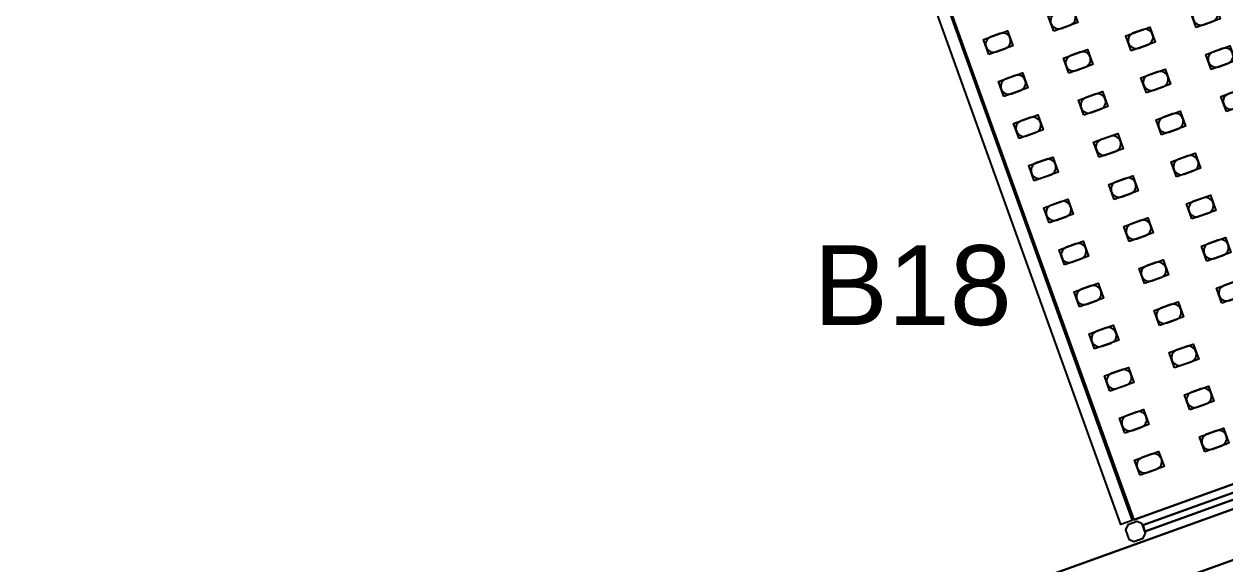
# Model space of a CAD drawing. Header units: millimetres. Extents: x 8159 to 14952, y 6817 to 11888.
# Drawn here: x 9202.9 to 9391.1, y 8075.1 to 8159.7 of the extents above; entities that cross this region are included whole.
import ezdxf
from ezdxf.enums import TextEntityAlignment as Align

# ---------------------------------------------------------------- set-up
doc = ezdxf.new("R2010")
doc.units = ezdxf.units.MM
doc.header["$LTSCALE"] = 5
for name, color, linetype in [('200-EquipBlack-3d', 250, 'Continuous'), ('200-EquipBorder-2d', 9, 'Continuous'), ('200-EquipID-2d', 7, 'Continuous'), ('200-EquipInternal-2d', 252, 'Continuous'), ('200-EquipSteel-3d', 9, 'Continuous')]:
    doc.layers.add(name, color=color, linetype=linetype)
doc.layers.add('200-InsPoint-3D', color=3, linetype='Continuous', plot=False)
for name, color, linetype, lineweight in [('3-YANGIN-DOLABI', 7, 'Continuous', 0), ('anted', 10, 'Continuous', 0), ('FIBROBETON', 1, 'Continuous', 18), ('YAZI', 250, 'Continuous', 30)]:
    doc.layers.add(name, color=color, linetype=linetype, lineweight=lineweight)
doc.styles.add('Arial', font='arial.ttf')
doc.styles.add('ROMANS', font='micross.ttf')

# ---------------------------------------------------------------- blocks, each defined once
blk = doc.blocks.new('A$C23C11219')
at = {"layer": 'FIBROBETON'}
blk.add_lwpolyline([(4170.99, 707.81), (4330.65, -537.53, 0.079118), (6057.44, 175.69), (5734.15, 708.99, 0.288304), (5090.27, 1000.53, -0.032207)], format="xyb", close=True, dxfattribs=at)
blk = doc.blocks.new('REX71FR')
at = {"layer": '200-EquipBorder-2d'}
blk.add_lwpolyline([(0, 0), (710, 0), (710, -835), (0, -835)], close=True, dxfattribs=at)
at = {"layer": '200-EquipSteel-3d'}
for points in [[(0, -770, 150), (0, 0, 150), (710, 0, 150), (710, -770, 150)], [(0, -770, 2050), (710, -770, 2050), (710, 0, 2050), (0, 0, 2050)], [(0, -770, 150), (0, -770, 2050), (0, 0, 2050), (0, 0, 150)], [(75, -770, 1720), (635, -770, 1720), (635, -56, 1720), (75, -56, 1720)], [(75, -770, 225), (75, -770, 1720), (75, -56, 1720), (75, -56, 225)], [(75, -56, 225), (635, -56, 225), (635, -770, 225), (75, -770, 225)]]:
    blk.add_3dface(points, dxfattribs=at)
blk = doc.blocks.new('BLS950')
at = {"layer": '200-EquipBlack-3d'}
for points, elevation in [([(245.5, -120.5), (220.5, -120.5), (220.5, -80.5), (245.5, -80.5)], 1617), ([(245.5, -120.5), (220.5, -120.5), (220.5, -80.5), (245.5, -80.5)], 267), ([(245.5, -120.5), (220.5, -120.5), (220.5, -80.5), (245.5, -80.5)], 717), ([(245.5, -120.5), (220.5, -120.5), (220.5, -80.5), (245.5, -80.5)], 1167), ([(315.5, -120.5), (290.5, -120.5), (290.5, -80.5), (315.5, -80.5)], 1617), ([(315.5, -120.5), (290.5, -120.5), (290.5, -80.5), (315.5, -80.5)], 267), ([(315.5, -120.5), (290.5, -120.5), (290.5, -80.5), (315.5, -80.5)], 717), ([(315.5, -120.5), (290.5, -120.5), (290.5, -80.5), (315.5, -80.5)], 1167), ([(385.5, -120.5), (360.5, -120.5), (360.5, -80.5), (385.5, -80.5)], 1617), ([(385.5, -120.5), (360.5, -120.5), (360.5, -80.5), (385.5, -80.5)], 267), ([(385.5, -120.5), (360.5, -120.5), (360.5, -80.5), (385.5, -80.5)], 717), ([(385.5, -120.5), (360.5, -120.5), (360.5, -80.5), (385.5, -80.5)], 1167), ([(245.5, -228.5), (220.5, -228.5), (220.5, -188.5), (245.5, -188.5)], 1617), ([(245.5, -228.5), (220.5, -228.5), (220.5, -188.5), (245.5, -188.5)], 267), ([(245.5, -228.5), (220.5, -228.5), (220.5, -188.5), (245.5, -188.5)], 717), ([(245.5, -228.5), (220.5, -228.5), (220.5, -188.5), (245.5, -188.5)], 1167), ([(315.5, -228.5), (290.5, -228.5), (290.5, -188.5), (315.5, -188.5)], 1617), ([(315.5, -228.5), (290.5, -228.5), (290.5, -188.5), (315.5, -188.5)], 267), ([(315.5, -228.5), (290.5, -228.5), (290.5, -188.5), (315.5, -188.5)], 717), ([(315.5, -228.5), (290.5, -228.5), (290.5, -188.5), (315.5, -188.5)], 1167), ([(385.5, -228.5), (360.5, -228.5), (360.5, -188.5), (385.5, -188.5)], 1617), ([(385.5, -228.5), (360.5, -228.5), (360.5, -188.5), (385.5, -188.5)], 267), ([(385.5, -228.5), (360.5, -228.5), (360.5, -188.5), (385.5, -188.5)], 717), ([(385.5, -228.5), (360.5, -228.5), (360.5, -188.5), (385.5, -188.5)], 1167), ([(455.5, -228.5), (430.5, -228.5), (430.5, -188.5), (455.5, -188.5)], 1617), ([(455.5, -228.5), (430.5, -228.5), (430.5, -188.5), (455.5, -188.5)], 267), ([(455.5, -228.5), (430.5, -228.5), (430.5, -188.5), (455.5, -188.5)], 717), ([(455.5, -228.5), (430.5, -228.5), (430.5, -188.5), (455.5, -188.5)], 1167), ([(525.5, -228.5), (500.5, -228.5), (500.5, -188.5), (525.5, -188.5)], 1617), ([(525.5, -228.5), (500.5, -228.5), (500.5, -188.5), (525.5, -188.5)], 1167), ([(525.5, -228.5), (500.5, -228.5), (500.5, -188.5), (525.5, -188.5)], 717), ([(525.5, -228.5), (500.5, -228.5), (500.5, -188.5), (525.5, -188.5)], 267), ([(595.5, -228.5), (570.5, -228.5), (570.5, -188.5), (595.5, -188.5)], 1617), ([(595.5, -228.5), (570.5, -228.5), (570.5, -188.5), (595.5, -188.5)], 1167), ([(595.5, -228.5), (570.5, -228.5), (570.5, -188.5), (595.5, -188.5)], 717), ([(595.5, -228.5), (570.5, -228.5), (570.5, -188.5), (595.5, -188.5)], 267), ([(665.5, -228.5), (640.5, -228.5), (640.5, -188.5), (665.5, -188.5)], 1617), ([(665.5, -228.5), (640.5, -228.5), (640.5, -188.5), (665.5, -188.5)], 1167), ([(665.5, -228.5), (640.5, -228.5), (640.5, -188.5), (665.5, -188.5)], 717), ([(665.5, -228.5), (640.5, -228.5), (640.5, -188.5), (665.5, -188.5)], 267), ([(175.5, -332.5), (150.5, -332.5), (150.5, -292.5), (175.5, -292.5)], 1617), ([(175.5, -332.5), (150.5, -332.5), (150.5, -292.5), (175.5, -292.5)], 1167), ([(175.5, -332.5), (150.5, -332.5), (150.5, -292.5), (175.5, -292.5)], 717), ([(175.5, -332.5), (150.5, -332.5), (150.5, -292.5), (175.5, -292.5)], 267), ([(245.5, -332.5), (220.5, -332.5), (220.5, -292.5), (245.5, -292.5)], 1617), ([(245.5, -332.5), (220.5, -332.5), (220.5, -292.5), (245.5, -292.5)], 267), ([(245.5, -332.5), (220.5, -332.5), (220.5, -292.5), (245.5, -292.5)], 717), ([(245.5, -332.5), (220.5, -332.5), (220.5, -292.5), (245.5, -292.5)], 1167), ([(315.5, -332.5), (290.5, -332.5), (290.5, -292.5), (315.5, -292.5)], 1617), ([(315.5, -332.5), (290.5, -332.5), (290.5, -292.5), (315.5, -292.5)], 267), ([(315.5, -332.5), (290.5, -332.5), (290.5, -292.5), (315.5, -292.5)], 717), ([(315.5, -332.5), (290.5, -332.5), (290.5, -292.5), (315.5, -292.5)], 1167), ([(385.5, -332.5), (360.5, -332.5), (360.5, -292.5), (385.5, -292.5)], 1617), ([(385.5, -332.5), (360.5, -332.5), (360.5, -292.5), (385.5, -292.5)], 267), ([(385.5, -332.5), (360.5, -332.5), (360.5, -292.5), (385.5, -292.5)], 717), ([(385.5, -332.5), (360.5, -332.5), (360.5, -292.5), (385.5, -292.5)], 1167), ([(455.5, -332.5), (430.5, -332.5), (430.5, -292.5), (455.5, -292.5)], 1617), ([(455.5, -332.5), (430.5, -332.5), (430.5, -292.5), (455.5, -292.5)], 267), ([(455.5, -332.5), (430.5, -332.5), (430.5, -292.5), (455.5, -292.5)], 717), ([(455.5, -332.5), (430.5, -332.5), (430.5, -292.5), (455.5, -292.5)], 1167), ([(525.5, -332.5), (500.5, -332.5), (500.5, -292.5), (525.5, -292.5)], 1617), ([(525.5, -332.5), (500.5, -332.5), (500.5, -292.5), (525.5, -292.5)], 1167), ([(525.5, -332.5), (500.5, -332.5), (500.5, -292.5), (525.5, -292.5)], 717), ([(525.5, -332.5), (500.5, -332.5), (500.5, -292.5), (525.5, -292.5)], 267), ([(595.5, -332.5), (570.5, -332.5), (570.5, -292.5), (595.5, -292.5)], 1617), ([(595.5, -332.5), (570.5, -332.5), (570.5, -292.5), (595.5, -292.5)], 1167), ([(595.5, -332.5), (570.5, -332.5), (570.5, -292.5), (595.5, -292.5)], 717), ([(595.5, -332.5), (570.5, -332.5), (570.5, -292.5), (595.5, -292.5)], 267), ([(665.5, -332.5), (640.5, -332.5), (640.5, -292.5), (665.5, -292.5)], 1617), ([(665.5, -332.5), (640.5, -332.5), (640.5, -292.5), (665.5, -292.5)], 1167), ([(665.5, -332.5), (640.5, -332.5), (640.5, -292.5), (665.5, -292.5)], 717), ([(665.5, -332.5), (640.5, -332.5), (640.5, -292.5), (665.5, -292.5)], 267), ([(735.5, -332.5), (710.5, -332.5), (710.5, -292.5), (735.5, -292.5)], 1617), ([(735.5, -332.5), (710.5, -332.5), (710.5, -292.5), (735.5, -292.5)], 1167), ([(735.5, -332.5), (710.5, -332.5), (710.5, -292.5), (735.5, -292.5)], 717), ([(735.5, -332.5), (710.5, -332.5), (710.5, -292.5), (735.5, -292.5)], 267), ([(805.5, -332.5), (780.5, -332.5), (780.5, -292.5), (805.5, -292.5)], 1617), ([(805.5, -332.5), (780.5, -332.5), (780.5, -292.5), (805.5, -292.5)], 1167), ([(805.5, -332.5), (780.5, -332.5), (780.5, -292.5), (805.5, -292.5)], 717), ([(805.5, -332.5), (780.5, -332.5), (780.5, -292.5), (805.5, -292.5)], 267), ([(875.5, -332.5), (850.5, -332.5), (850.5, -292.5), (875.5, -292.5)], 1617), ([(875.5, -332.5), (850.5, -332.5), (850.5, -292.5), (875.5, -292.5)], 267), ([(875.5, -332.5), (850.5, -332.5), (850.5, -292.5), (875.5, -292.5)], 717), ([(875.5, -332.5), (850.5, -332.5), (850.5, -292.5), (875.5, -292.5)], 1167), ([(175.5, -440.5), (150.5, -440.5), (150.5, -400.5), (175.5, -400.5)], 1617), ([(175.5, -440.5), (150.5, -440.5), (150.5, -400.5), (175.5, -400.5)], 1167), ([(175.5, -440.5), (150.5, -440.5), (150.5, -400.5), (175.5, -400.5)], 717), ([(175.5, -440.5), (150.5, -440.5), (150.5, -400.5), (175.5, -400.5)], 267), ([(245.5, -440.5), (220.5, -440.5), (220.5, -400.5), (245.5, -400.5)], 1617), ([(245.5, -440.5), (220.5, -440.5), (220.5, -400.5), (245.5, -400.5)], 267), ([(245.5, -440.5), (220.5, -440.5), (220.5, -400.5), (245.5, -400.5)], 717), ([(245.5, -440.5), (220.5, -440.5), (220.5, -400.5), (245.5, -400.5)], 1167), ([(315.5, -440.5), (290.5, -440.5), (290.5, -400.5), (315.5, -400.5)], 1617), ([(315.5, -440.5), (290.5, -440.5), (290.5, -400.5), (315.5, -400.5)], 267), ([(315.5, -440.5), (290.5, -440.5), (290.5, -400.5), (315.5, -400.5)], 717), ([(315.5, -440.5), (290.5, -440.5), (290.5, -400.5), (315.5, -400.5)], 1167), ([(385.5, -440.5), (360.5, -440.5), (360.5, -400.5), (385.5, -400.5)], 1617), ([(385.5, -440.5), (360.5, -440.5), (360.5, -400.5), (385.5, -400.5)], 267), ([(385.5, -440.5), (360.5, -440.5), (360.5, -400.5), (385.5, -400.5)], 717), ([(385.5, -440.5), (360.5, -440.5), (360.5, -400.5), (385.5, -400.5)], 1167), ([(455.5, -440.5), (430.5, -440.5), (430.5, -400.5), (455.5, -400.5)], 1617), ([(455.5, -440.5), (430.5, -440.5), (430.5, -400.5), (455.5, -400.5)], 267), ([(455.5, -440.5), (430.5, -440.5), (430.5, -400.5), (455.5, -400.5)], 717), ([(455.5, -440.5), (430.5, -440.5), (430.5, -400.5), (455.5, -400.5)], 1167), ([(525.5, -440.5), (500.5, -440.5), (500.5, -400.5), (525.5, -400.5)], 1617), ([(525.5, -440.5), (500.5, -440.5), (500.5, -400.5), (525.5, -400.5)], 1167), ([(525.5, -440.5), (500.5, -440.5), (500.5, -400.5), (525.5, -400.5)], 717), ([(525.5, -440.5), (500.5, -440.5), (500.5, -400.5), (525.5, -400.5)], 267), ([(595.5, -440.5), (570.5, -440.5), (570.5, -400.5), (595.5, -400.5)], 1617), ([(595.5, -440.5), (570.5, -440.5), (570.5, -400.5), (595.5, -400.5)], 1167), ([(595.5, -440.5), (570.5, -440.5), (570.5, -400.5), (595.5, -400.5)], 717), ([(595.5, -440.5), (570.5, -440.5), (570.5, -400.5), (595.5, -400.5)], 267), ([(665.5, -440.5), (640.5, -440.5), (640.5, -400.5), (665.5, -400.5)], 1617), ([(665.5, -440.5), (640.5, -440.5), (640.5, -400.5), (665.5, -400.5)], 1167), ([(665.5, -440.5), (640.5, -440.5), (640.5, -400.5), (665.5, -400.5)], 717), ([(665.5, -440.5), (640.5, -440.5), (640.5, -400.5), (665.5, -400.5)], 267), ([(735.5, -440.5), (710.5, -440.5), (710.5, -400.5), (735.5, -400.5)], 1617), ([(735.5, -440.5), (710.5, -440.5), (710.5, -400.5), (735.5, -400.5)], 1167), ([(735.5, -440.5), (710.5, -440.5), (710.5, -400.5), (735.5, -400.5)], 717), ([(735.5, -440.5), (710.5, -440.5), (710.5, -400.5), (735.5, -400.5)], 267), ([(805.5, -440.5), (780.5, -440.5), (780.5, -400.5), (805.5, -400.5)], 1617), ([(805.5, -440.5), (780.5, -440.5), (780.5, -400.5), (805.5, -400.5)], 1167), ([(805.5, -440.5), (780.5, -440.5), (780.5, -400.5), (805.5, -400.5)], 717), ([(805.5, -440.5), (780.5, -440.5), (780.5, -400.5), (805.5, -400.5)], 267), ([(875.5, -440.5), (850.5, -440.5), (850.5, -400.5), (875.5, -400.5)], 1617), ([(875.5, -440.5), (850.5, -440.5), (850.5, -400.5), (875.5, -400.5)], 267), ([(875.5, -440.5), (850.5, -440.5), (850.5, -400.5), (875.5, -400.5)], 717), ([(875.5, -440.5), (850.5, -440.5), (850.5, -400.5), (875.5, -400.5)], 1167)]:
    blk.add_lwpolyline(points, close=True, dxfattribs=dict(at, elevation=elevation))
at = {"layer": '200-EquipBorder-2d'}
for points in [[(950.9, -463), (961.1, -463), (961.1, -52), (950.9, -52), (950.9, -463)], [(948.3, -463), (942, -469.3), (942, -484.7), (948.3, -491), (963.7, -491), (970, -484.7), (970, -469.3), (963.7, -463), (948.3, -463)]]:
    blk.add_lwpolyline(points, dxfattribs=at)
blk.add_lwpolyline([(52, -476), (938, -476), (938, -495), (52, -495)], close=True, dxfattribs=at)
at = {"layer": '200-EquipInternal-2d'}
blk.add_lwpolyline([(938, -473.5), (52, -473.5), (52, -41.5), (938, -41.5)], close=True, dxfattribs=at)
for points in [[(220.5, -93), (220.5, -108, 0.414214), (233, -120.5, 0.414214), (245.5, -108), (245.5, -93, 0.414214), (233, -80.5, 0.414214), (220.5, -93, 0.414214)], [(290.5, -93), (290.5, -108, 0.414214), (303, -120.5, 0.414214), (315.5, -108), (315.5, -93, 0.414214), (303, -80.5, 0.414214), (290.5, -93, 0.414214)], [(360.5, -93), (360.5, -108, 0.414214), (373, -120.5, 0.414214), (385.5, -108), (385.5, -93, 0.414214), (373, -80.5, 0.414214), (360.5, -93, 0.414214)], [(220.5, -201), (220.5, -216, 0.414214), (233, -228.5, 0.414214), (245.5, -216), (245.5, -201, 0.414214), (233, -188.5, 0.414214), (220.5, -201, 0.414214)], [(290.5, -201), (290.5, -216, 0.414214), (303, -228.5, 0.414214), (315.5, -216), (315.5, -201, 0.414214), (303, -188.5, 0.414214), (290.5, -201, 0.414214)], [(360.5, -201), (360.5, -216, 0.414214), (373, -228.5, 0.414214), (385.5, -216), (385.5, -201, 0.414214), (373, -188.5, 0.414214), (360.5, -201, 0.414214)], [(430.5, -201), (430.5, -216, 0.414214), (443, -228.5, 0.414214), (455.5, -216), (455.5, -201, 0.414214), (443, -188.5, 0.414214), (430.5, -201, 0.414214)], [(500.5, -201), (500.5, -216, 0.414214), (513, -228.5, 0.414214), (525.5, -216), (525.5, -201, 0.414214), (513, -188.5, 0.414214), (500.5, -201, 0.414214)], [(570.5, -201), (570.5, -216, 0.414214), (583, -228.5, 0.414214), (595.5, -216), (595.5, -201, 0.414214), (583, -188.5, 0.414214), (570.5, -201, 0.414214)], [(640.5, -201), (640.5, -216, 0.414214), (653, -228.5, 0.414214), (665.5, -216), (665.5, -201, 0.414214), (653, -188.5, 0.414214), (640.5, -201, 0.414214)], [(150.5, -305), (150.5, -320, 0.414214), (163, -332.5, 0.414214), (175.5, -320), (175.5, -305, 0.414214), (163, -292.5, 0.414214), (150.5, -305, 0.414214)], [(220.5, -305), (220.5, -320, 0.414214), (233, -332.5, 0.414214), (245.5, -320), (245.5, -305, 0.414214), (233, -292.5, 0.414214), (220.5, -305, 0.414214)], [(290.5, -305), (290.5, -320, 0.414214), (303, -332.5, 0.414214), (315.5, -320), (315.5, -305, 0.414214), (303, -292.5, 0.414214), (290.5, -305, 0.414214)], [(360.5, -305), (360.5, -320, 0.414214), (373, -332.5, 0.414214), (385.5, -320), (385.5, -305, 0.414214), (373, -292.5, 0.414214), (360.5, -305, 0.414214)], [(430.5, -305), (430.5, -320, 0.414214), (443, -332.5, 0.414214), (455.5, -320), (455.5, -305, 0.414214), (443, -292.5, 0.414214), (430.5, -305, 0.414214)], [(500.5, -305), (500.5, -320, 0.414214), (513, -332.5, 0.414214), (525.5, -320), (525.5, -305, 0.414214), (513, -292.5, 0.414214), (500.5, -305, 0.414214)], [(570.5, -305), (570.5, -320, 0.414214), (583, -332.5, 0.414214), (595.5, -320), (595.5, -305, 0.414214), (583, -292.5, 0.414214), (570.5, -305, 0.414214)], [(640.5, -305), (640.5, -320, 0.414214), (653, -332.5, 0.414214), (665.5, -320), (665.5, -305, 0.414214), (653, -292.5, 0.414214), (640.5, -305, 0.414214)], [(710.5, -305), (710.5, -320, 0.414214), (723, -332.5, 0.414214), (735.5, -320), (735.5, -305, 0.414214), (723, -292.5, 0.414214), (710.5, -305, 0.414214)], [(780.5, -305), (780.5, -320, 0.414214), (793, -332.5, 0.414214), (805.5, -320), (805.5, -305, 0.414214), (793, -292.5, 0.414214), (780.5, -305, 0.414214)], [(850.5, -305), (850.5, -320, 0.414214), (863, -332.5, 0.414214), (875.5, -320), (875.5, -305, 0.414214), (863, -292.5, 0.414214), (850.5, -305, 0.414214)], [(150.5, -413), (150.5, -428, 0.414214), (163, -440.5, 0.414214), (175.5, -428), (175.5, -413, 0.414214), (163, -400.5, 0.414214), (150.5, -413, 0.414214)], [(220.5, -413), (220.5, -428, 0.414214), (233, -440.5, 0.414214), (245.5, -428), (245.5, -413, 0.414214), (233, -400.5, 0.414214), (220.5, -413, 0.414214)], [(290.5, -413), (290.5, -428, 0.414214), (303, -440.5, 0.414214), (315.5, -428), (315.5, -413, 0.414214), (303, -400.5, 0.414214), (290.5, -413, 0.414214)], [(360.5, -413), (360.5, -428, 0.414214), (373, -440.5, 0.414214), (385.5, -428), (385.5, -413, 0.414214), (373, -400.5, 0.414214), (360.5, -413, 0.414214)], [(430.5, -413), (430.5, -428, 0.414214), (443, -440.5, 0.414214), (455.5, -428), (455.5, -413, 0.414214), (443, -400.5, 0.414214), (430.5, -413, 0.414214)], [(500.5, -413), (500.5, -428, 0.414214), (513, -440.5, 0.414214), (525.5, -428), (525.5, -413, 0.414214), (513, -400.5, 0.414214), (500.5, -413, 0.414214)], [(570.5, -413), (570.5, -428, 0.414214), (583, -440.5, 0.414214), (595.5, -428), (595.5, -413, 0.414214), (583, -400.5, 0.414214), (570.5, -413, 0.414214)], [(640.5, -413), (640.5, -428, 0.414214), (653, -440.5, 0.414214), (665.5, -428), (665.5, -413, 0.414214), (653, -400.5, 0.414214), (640.5, -413, 0.414214)], [(710.5, -413), (710.5, -428, 0.414214), (723, -440.5, 0.414214), (735.5, -428), (735.5, -413, 0.414214), (723, -400.5, 0.414214), (710.5, -413, 0.414214)], [(780.5, -413), (780.5, -428, 0.414214), (793, -440.5, 0.414214), (805.5, -428), (805.5, -413, 0.414214), (793, -400.5, 0.414214), (780.5, -413, 0.414214)], [(850.5, -413), (850.5, -428, 0.414214), (863, -440.5, 0.414214), (875.5, -428), (875.5, -413, 0.414214), (863, -400.5, 0.414214), (850.5, -413, 0.414214)]]:
    blk.add_lwpolyline(points, format="xyb", dxfattribs=at)
at = {"layer": '200-EquipSteel-3d'}
blk.add_lwpolyline([(948.3, -463), (942, -469.3), (942, -484.7), (948.3, -491), (963.7, -491), (970, -484.7), (970, -469.3), (963.7, -463), (948.3, -463)], dxfattribs=at)
at = {"layer": '200-InsPoint-3D'}
blk.add_attdef('DISTANG', (0, 0), '', height=1, dxfattribs=at)
at = {"layer": '200-EquipSteel-3d'}
mesh = blk.add_polymesh((6, 3), dxfattribs=at)
for k, corner in enumerate([(52, -473.5, 1615), (52, -473.5, 1585), (52, -473.5, 1585), (52, -41.5, 1615), (52, -41.5, 1585), (52, -41.5, 1585), (938, -41.5, 1615), (938, -41.5, 1585), (52, -41.5, 1585), (938, -473.5, 1615), (938, -473.5, 1585), (52, -473.5, 1585), (938, -473.5, 1615), (938, -473.5, 1615), (52, -473.5, 1615), (938, -41.5, 1615), (938, -41.5, 1615), (52, -41.5, 1615)]):
    mesh.set_mesh_vertex(divmod(k, 3), corner)
mesh = blk.add_polymesh((6, 3), dxfattribs=at)
for k, corner in enumerate([(52, -473.5, 265), (52, -473.5, 235), (52, -473.5, 235), (52, -41.5, 265), (52, -41.5, 235), (52, -41.5, 235), (938, -41.5, 265), (938, -41.5, 235), (52, -41.5, 235), (938, -473.5, 265), (938, -473.5, 235), (52, -473.5, 235), (938, -473.5, 265), (938, -473.5, 265), (52, -473.5, 265), (938, -41.5, 265), (938, -41.5, 265), (52, -41.5, 265)]):
    mesh.set_mesh_vertex(divmod(k, 3), corner)
mesh = blk.add_polymesh((6, 3), dxfattribs=at)
for k, corner in enumerate([(52, -473.5, 715), (52, -473.5, 685), (52, -473.5, 685), (52, -41.5, 715), (52, -41.5, 685), (52, -41.5, 685), (938, -41.5, 715), (938, -41.5, 685), (52, -41.5, 685), (938, -473.5, 715), (938, -473.5, 685), (52, -473.5, 685), (938, -473.5, 715), (938, -473.5, 715), (52, -473.5, 715), (938, -41.5, 715), (938, -41.5, 715), (52, -41.5, 715)]):
    mesh.set_mesh_vertex(divmod(k, 3), corner)
mesh = blk.add_polymesh((6, 3), dxfattribs=at)
for k, corner in enumerate([(52, -473.5, 1165), (52, -473.5, 1135), (52, -473.5, 1135), (52, -41.5, 1165), (52, -41.5, 1135), (52, -41.5, 1135), (938, -41.5, 1165), (938, -41.5, 1135), (52, -41.5, 1135), (938, -473.5, 1165), (938, -473.5, 1135), (52, -473.5, 1135), (938, -473.5, 1165), (938, -473.5, 1165), (52, -473.5, 1165), (938, -41.5, 1165), (938, -41.5, 1165), (52, -41.5, 1165)]):
    mesh.set_mesh_vertex(divmod(k, 3), corner)
mesh = blk.add_polymesh((6, 3), dxfattribs=at)
for k, corner in enumerate([(961.1, -52, 260), (961.1, -52, 240), (961.1, -52, 240), (950.9, -52, 260), (950.9, -52, 240), (950.9, -52, 240), (950.9, -463, 260), (950.9, -463, 240), (950.9, -52, 240), (961.1, -463, 260), (961.1, -463, 240), (961.1, -52, 240), (961.1, -463, 260), (961.1, -463, 260), (961.1, -52, 260), (950.9, -463, 260), (950.9, -463, 260), (950.9, -52, 260)]):
    mesh.set_mesh_vertex(divmod(k, 3), corner)
mesh = blk.add_polymesh((6, 3), dxfattribs=at)
for k, corner in enumerate([(961.1, -52, 920), (961.1, -52, 900), (961.1, -52, 900), (950.9, -52, 920), (950.9, -52, 900), (950.9, -52, 900), (950.9, -463, 920), (950.9, -463, 900), (950.9, -52, 900), (961.1, -463, 920), (961.1, -463, 900), (961.1, -52, 900), (961.1, -463, 920), (961.1, -463, 920), (961.1, -52, 920), (950.9, -463, 920), (950.9, -463, 920), (950.9, -52, 920)]):
    mesh.set_mesh_vertex(divmod(k, 3), corner)
mesh = blk.add_polymesh((6, 3), dxfattribs=at)
for k, corner in enumerate([(961.1, -52, 1670), (961.1, -52, 1650), (961.1, -52, 1650), (950.9, -52, 1670), (950.9, -52, 1650), (950.9, -52, 1650), (950.9, -463, 1670), (950.9, -463, 1650), (950.9, -52, 1650), (961.1, -463, 1670), (961.1, -463, 1650), (961.1, -52, 1650), (961.1, -463, 1670), (961.1, -463, 1670), (961.1, -52, 1670), (950.9, -463, 1670), (950.9, -463, 1670), (950.9, -52, 1670)]):
    mesh.set_mesh_vertex(divmod(k, 3), corner)
blk = doc.blocks.new('attrib')
at = {"layer": '200-EquipID-2d', "style": 'Arial'}
blk.add_attdef('POS', text='', height=2.5, dxfattribs=at).set_placement((0, 0, -1), align=Align.MIDDLE)
at = {"layer": '200-EquipID-2d', "style": 'ROMANS', "flags": 1}
for tag, p in [('ZONA', (0, -4.905, -2)), ('EQUIPMENTDATA', (0, -7.89, -2)), ('LONGDESCR', (0, -11.302, -2)), ('EQUIPMENTCONN', (0, -14.714, -2)), ('ACCESSORYDATA', (0, -18.552, -2)), ('ACCESSORYCONN', (0, -21.857, -2))]:
    blk.add_attdef(tag, text='', height=2.5, dxfattribs=at).set_placement(p, align=Align.CENTER)

msp = doc.modelspace()

# ---------------------------------------------------------------- linework, layer by layer
at = {"layer": 'anted', "ltscale": 3, "extrusion": (0, 0.010673, 0.999943), "elevation": 217.92}
msp.add_lwpolyline([(11856.76, 9414.68), (11856.76, 7096.25), (8385.9, 7096.25), (8385.9, 9414.68)], close=True, dxfattribs=at)
msp.add_lwpolyline([(11856.76, 9414.68), (11856.76, 7096.25), (8385.9, 7096.25), (8385.9, 9414.68)], close=True, dxfattribs=at)
msp.add_lwpolyline([(11856.76, 9414.68), (11856.76, 7096.25), (8385.9, 7096.25), (8385.9, 9414.68)], close=True, dxfattribs=at)
msp.add_lwpolyline([(11856.76, 9414.68), (11856.76, 7096.25), (8385.9, 7096.25), (8385.9, 9414.68)], close=True, dxfattribs=at)
at = {"layer": 'YAZI', "linetype": 'Continuous', "ltscale": 10, "extrusion": (0, 0.010673, 0.999943), "elevation": 240.51}
for points in [[(8159.11, 9661.15), (12372.47, 9661.15), (12372.47, 6815.05), (8159.11, 6815.05)], [(8159.11, 9661.15), (12372.47, 9661.15), (12372.47, 6815.05), (8159.11, 6815.05)], [(8159.11, 9661.15), (12372.47, 9661.15), (12372.47, 6815.05), (8159.11, 6815.05)], [(8159.11, 9661.15), (12372.47, 9661.15), (12372.47, 6815.05), (8159.11, 6815.05)], [(8199.97, 9620.29), (12331.6, 9620.29), (12331.6, 6855.91), (8199.97, 6855.91)], [(8254.37, 9565.89), (12277.2, 9565.89), (12277.2, 6910.31), (8254.37, 6910.31)]]:
    msp.add_lwpolyline(points, close=True, dxfattribs=at)

# ---------------------------------------------------------------- block references
for name, p, xscale, yscale, zscale, rotation in [('BLS950', (9389.6, 8186.34, 130.2), 0.09999999999999604, 0.09999999999990905, 0.09999999999999432, 289.7784200766051), ('REX71FR', (9421.43, 8094.19, 130.2), 0.09999999999958287, 0.09999999999763531, 0.1000000000000227, 289.7784200805667)]:
    msp.add_blockref(name, p, dxfattribs=dict(xscale=xscale, yscale=yscale, zscale=zscale, rotation=rotation))
at = {"layer": '200-EquipID-2d'}
ref = msp.add_blockref('attrib', (9342.15, 8118.8, 130.2), dxfattribs=dict(at, xscale=5.000000000000455, yscale=4.999999999999963, zscale=5))
ref.add_attrib('POS', 'B18', dxfattribs={"color": 7, "height": 12.5, "style": 'Arial'}).set_placement((9342.15, 8118.8, 125.2), align=Align.MIDDLE)
at = {"layer": '3-YANGIN-DOLABI', "extrusion": (0, 0.010673, 0.999943), "rotation": 183.318814803488}
msp.add_blockref('A$C23C11219', (14647.13, 8757.75, 217.92), dxfattribs=at)

doc.saveas('drawing.dxf')
